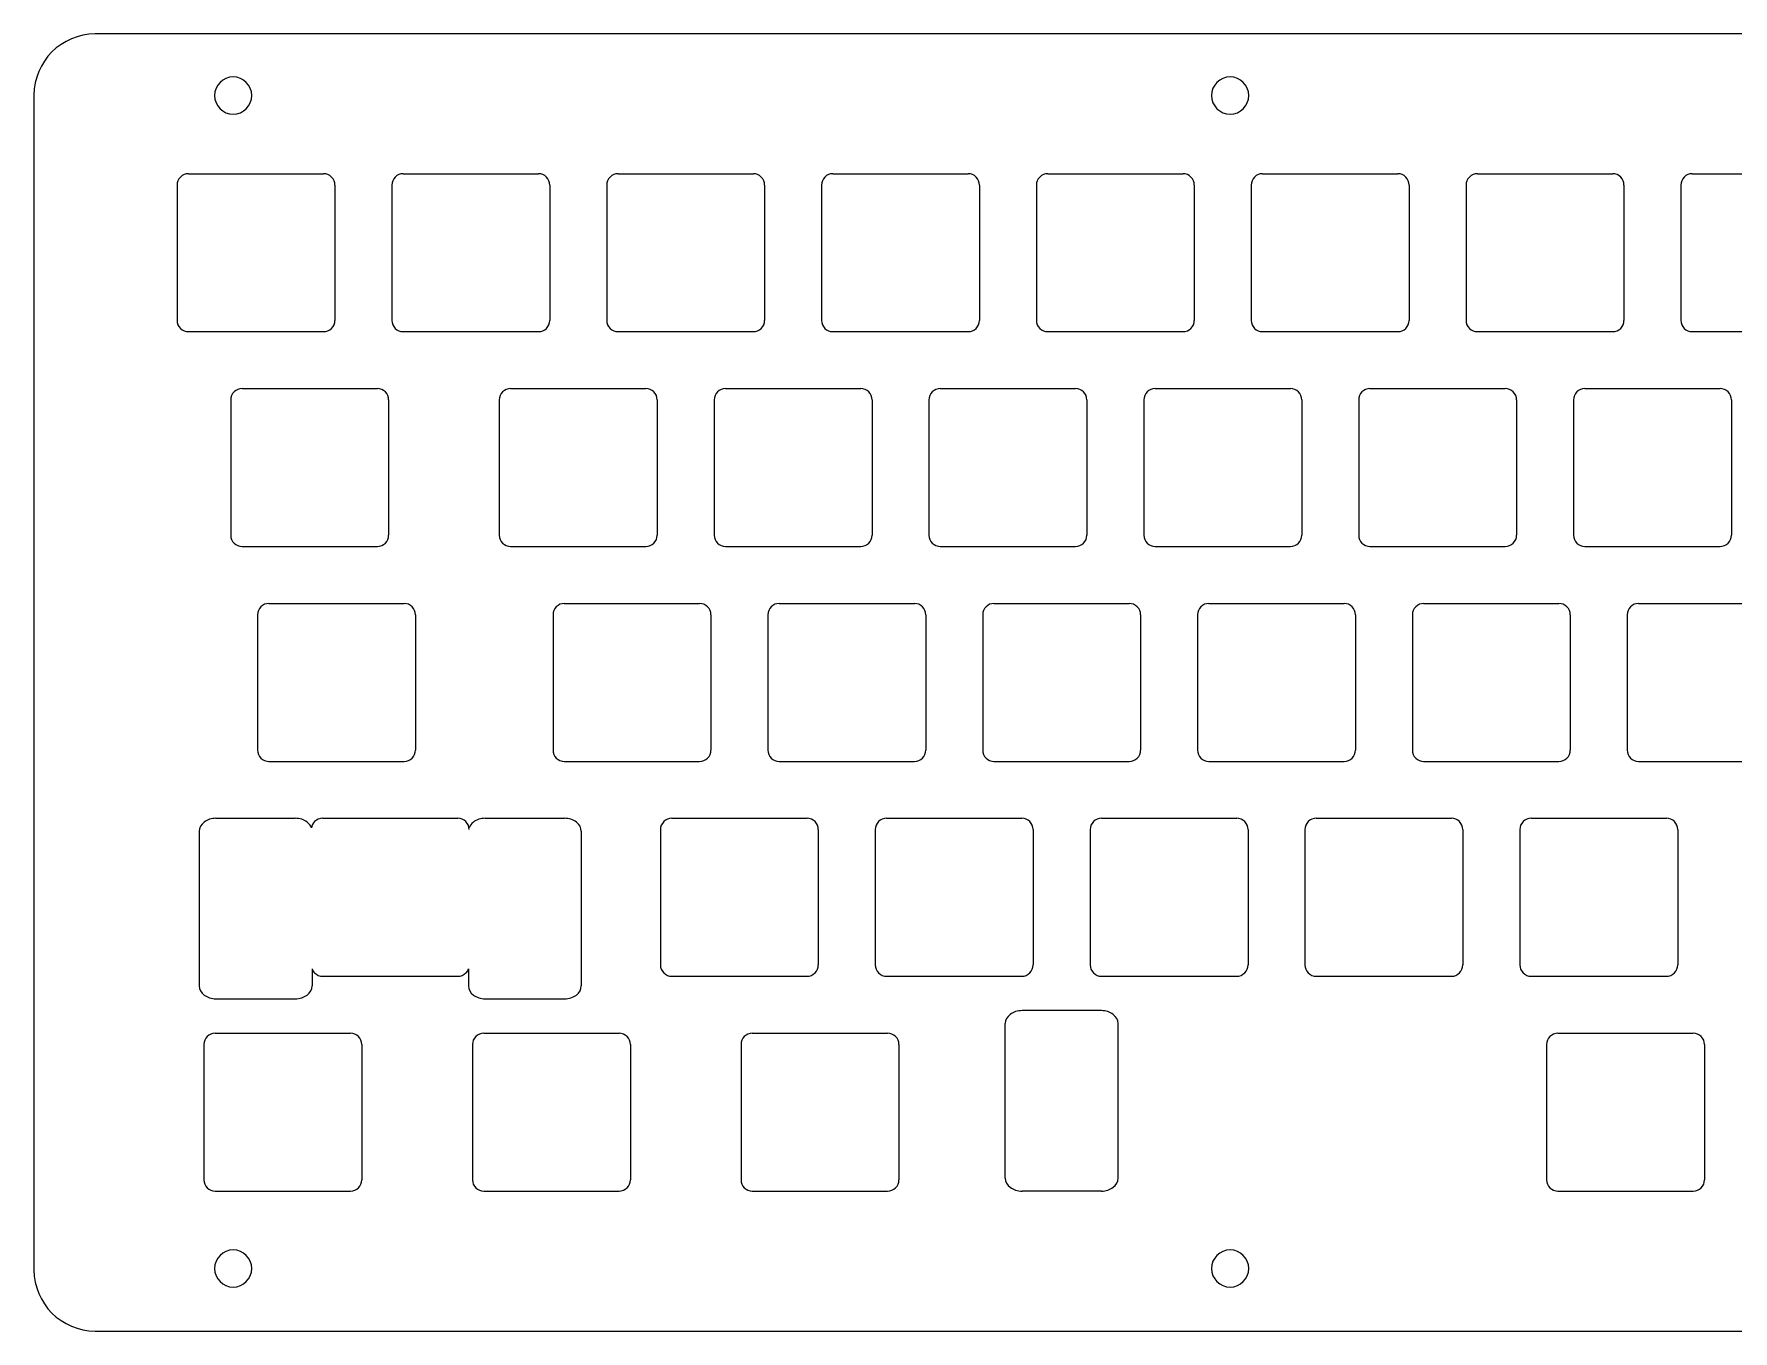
# Model space of a CAD drawing. Header units: millimetres. Extents: x -153 to 153, y -58 to 58.
# Drawn here: x -153 to -2.3, y -57.5 to 57.5 of the extents above; entities that cross this region are included whole.
import ezdxf

# ---------------------------------------------------------------- set-up
doc = ezdxf.new("R2010")
doc.units = ezdxf.units.MM
doc.header["$MEASUREMENT"] = 0
doc.layers.add('Layer 6 - 1.5mm', color=7, linetype='Continuous')

msp = doc.modelspace()

# ---------------------------------------------------------------- linework, layer by layer
at = {"layer": 'Layer 6 - 1.5mm', "color": 250, "lineweight": 9}
for points, knots in [([(-147.5756, 57.5), (-147.5756, 57.5), (147.5756, 57.5), (147.5756, 57.5), (147.5756, 57.5), (150.5591, 57.5), (153.0001, 55.059), (153.0001, 52.0755), (153.0001, 52.0755), (153.0001, 52.0755), (153.0001, -52.0755), (153.0001, -52.0755), (153.0001, -52.0755), (153.0001, -55.0591), (150.5591, -57.5), (147.5756, -57.5), (147.5756, -57.5), (147.5756, -57.5), (-147.5756, -57.5), (-147.5756, -57.5), (-147.5756, -57.5), (-150.559, -57.5), (-153.0001, -55.0591), (-153.0001, -52.0755), (-153.0001, -52.0755), (-153.0001, -52.0755), (-153.0001, 52.0755), (-153.0001, 52.0755), (-153.0001, 52.0755), (-153.0001, 55.059), (-150.559, 57.5), (-147.5756, 57.5)], [0, 0, 0, 0, 0.11111111, 0.11111111, 0.11111111, 0.11111111, 0.22222222, 0.22222222, 0.22222222, 0.22222222, 0.33333333, 0.33333333, 0.33333333, 0.33333333, 0.44444444, 0.44444444, 0.44444444, 0.44444444, 0.55555556, 0.55555556, 0.55555556, 0.55555556, 0.66666667, 0.66666667, 0.66666667, 0.66666667, 0.77777778, 0.77777778, 0.77777778, 0.77777778, 1, 1, 1, 1]), ([(-135.3386, 53.6925), (-134.4273, 53.6925), (-133.6886, 52.9538), (-133.6886, 52.0425), (-133.6886, 52.0425), (-133.6886, 51.1312), (-134.4273, 50.3925), (-135.3386, 50.3925), (-135.3386, 50.3925), (-136.2499, 50.3925), (-136.9886, 51.1312), (-136.9886, 52.0425), (-136.9886, 52.0425), (-136.9886, 52.9538), (-136.2499, 53.6925), (-135.3386, 53.6925)], [0, 0, 0, 0, 0.2, 0.2, 0.2, 0.2, 0.4, 0.4, 0.4, 0.4, 0.6, 0.6, 0.6, 0.6, 1, 1, 1, 1]), ([(-46.9386, 53.6925), (-46.0273, 53.6925), (-45.2886, 52.9538), (-45.2886, 52.0425), (-45.2886, 52.0425), (-45.2886, 51.1312), (-46.0273, 50.3925), (-46.9386, 50.3925), (-46.9386, 50.3925), (-47.8499, 50.3925), (-48.5886, 51.1312), (-48.5886, 52.0425), (-48.5886, 52.0425), (-48.5886, 52.9538), (-47.8499, 53.6925), (-46.9386, 53.6925)], [0, 0, 0, 0, 0.2, 0.2, 0.2, 0.2, 0.4, 0.4, 0.4, 0.4, 0.6, 0.6, 0.6, 0.6, 1, 1, 1, 1]), ([(-135.3383, -50.3077), (-134.427, -50.3077), (-133.6883, -51.0464), (-133.6883, -51.9577), (-133.6883, -51.9577), (-133.6883, -52.869), (-134.427, -53.6077), (-135.3383, -53.6077), (-135.3383, -53.6077), (-136.2496, -53.6077), (-136.9883, -52.869), (-136.9883, -51.9577), (-136.9883, -51.9577), (-136.9883, -51.0464), (-136.2496, -50.3077), (-135.3383, -50.3077)], [0, 0, 0, 0, 0.2, 0.2, 0.2, 0.2, 0.4, 0.4, 0.4, 0.4, 0.6, 0.6, 0.6, 0.6, 1, 1, 1, 1]), ([(-46.9383, -50.3074), (-46.027, -50.3074), (-45.2883, -51.0461), (-45.2883, -51.9574), (-45.2883, -51.9574), (-45.2883, -52.8687), (-46.027, -53.6074), (-46.9383, -53.6074), (-46.9383, -53.6074), (-47.8496, -53.6074), (-48.5883, -52.8687), (-48.5883, -51.9574), (-48.5883, -51.9574), (-48.5883, -51.0461), (-47.8496, -50.3074), (-46.9383, -50.3074)], [0, 0, 0, 0, 0.2, 0.2, 0.2, 0.2, 0.4, 0.4, 0.4, 0.4, 0.6, 0.6, 0.6, 0.6, 1, 1, 1, 1])]:
    msp.add_open_spline(points, degree=3, knots=knots, dxfattribs=at)
at = {"layer": 'Layer 6 - 1.5mm', "lineweight": 9}
for points in [[(-139.3134, 45.107), (-139.5785, 45.107), (-139.833, 45.0016), (-140.0205, 44.8141), (-140.0205, 44.8141), (-140.208, 44.6266), (-140.3134, 44.3722), (-140.3134, 44.107)], [(-126.3134, 44.107), (-126.3134, 44.3722), (-126.4188, 44.6266), (-126.6063, 44.8141), (-126.6063, 44.8141), (-126.7938, 45.0016), (-127.0482, 45.107), (-127.3134, 45.107)], [(-120.2634, 45.107), (-120.5286, 45.107), (-120.783, 45.0016), (-120.9705, 44.8141), (-120.9705, 44.8141), (-121.158, 44.6266), (-121.2634, 44.3722), (-121.2634, 44.107)], [(-107.2634, 44.107), (-107.2634, 44.3722), (-107.3688, 44.6266), (-107.5563, 44.8141), (-107.5563, 44.8141), (-107.7438, 45.0016), (-107.9982, 45.107), (-108.2634, 45.107)], [(-101.2134, 45.107), (-101.4785, 45.107), (-101.733, 45.0016), (-101.9205, 44.8141), (-101.9205, 44.8141), (-102.108, 44.6266), (-102.2134, 44.3722), (-102.2134, 44.107)], [(-88.2134, 44.107), (-88.2134, 44.3722), (-88.3188, 44.6266), (-88.5063, 44.8141), (-88.5063, 44.8141), (-88.6938, 45.0016), (-88.9482, 45.107), (-89.2134, 45.107)], [(-82.1634, 45.107), (-82.4286, 45.107), (-82.683, 45.0016), (-82.8705, 44.8141), (-82.8705, 44.8141), (-83.058, 44.6266), (-83.1634, 44.3722), (-83.1634, 44.107)], [(-69.1634, 44.107), (-69.1634, 44.3722), (-69.2688, 44.6266), (-69.4563, 44.8141), (-69.4563, 44.8141), (-69.6438, 45.0016), (-69.8982, 45.107), (-70.1634, 45.107)], [(-63.1134, 45.107), (-63.3786, 45.107), (-63.633, 45.0016), (-63.8205, 44.8141), (-63.8205, 44.8141), (-64.008, 44.6266), (-64.1134, 44.3722), (-64.1134, 44.107)], [(-50.1134, 44.107), (-50.1134, 44.3722), (-50.2188, 44.6266), (-50.4063, 44.8141), (-50.4063, 44.8141), (-50.5938, 45.0016), (-50.8482, 45.107), (-51.1134, 45.107)], [(-44.0634, 45.107), (-44.3286, 45.107), (-44.583, 45.0016), (-44.7705, 44.8141), (-44.7705, 44.8141), (-44.958, 44.6266), (-45.0634, 44.3722), (-45.0634, 44.107)], [(-31.0634, 44.107), (-31.0634, 44.3722), (-31.1688, 44.6266), (-31.3563, 44.8141), (-31.3563, 44.8141), (-31.5438, 45.0016), (-31.7982, 45.107), (-32.0634, 45.107)], [(-25.0134, 45.107), (-25.2786, 45.107), (-25.533, 45.0016), (-25.7205, 44.8141), (-25.7205, 44.8141), (-25.908, 44.6266), (-26.0134, 44.3722), (-26.0134, 44.107)], [(-12.0134, 44.107), (-12.0134, 44.3722), (-12.1188, 44.6266), (-12.3063, 44.8141), (-12.3063, 44.8141), (-12.4938, 45.0016), (-12.7482, 45.107), (-13.0134, 45.107)], [(-5.9634, 45.107), (-6.2286, 45.107), (-6.483, 45.0016), (-6.6705, 44.8141), (-6.6705, 44.8141), (-6.858, 44.6266), (-6.9634, 44.3722), (-6.9634, 44.107)], [(-140.3134, 32.107), (-140.3134, 31.8418), (-140.208, 31.5874), (-140.0205, 31.3999), (-140.0205, 31.3999), (-139.833, 31.2124), (-139.5785, 31.107), (-139.3134, 31.107)], [(-127.3134, 31.107), (-127.0482, 31.107), (-126.7938, 31.2124), (-126.6063, 31.3999), (-126.6063, 31.3999), (-126.4188, 31.5874), (-126.3134, 31.8418), (-126.3134, 32.107)], [(-121.2634, 32.107), (-121.2634, 31.8418), (-121.158, 31.5874), (-120.9705, 31.3999), (-120.9705, 31.3999), (-120.783, 31.2124), (-120.5286, 31.107), (-120.2634, 31.107)], [(-108.2634, 31.107), (-107.9982, 31.107), (-107.7438, 31.2124), (-107.5563, 31.3999), (-107.5563, 31.3999), (-107.3688, 31.5874), (-107.2634, 31.8418), (-107.2634, 32.107)], [(-102.2134, 32.107), (-102.2134, 31.8418), (-102.108, 31.5874), (-101.9205, 31.3999), (-101.9205, 31.3999), (-101.733, 31.2124), (-101.4785, 31.107), (-101.2134, 31.107)], [(-89.2134, 31.107), (-88.9482, 31.107), (-88.6938, 31.2124), (-88.5063, 31.3999), (-88.5063, 31.3999), (-88.3188, 31.5874), (-88.2134, 31.8418), (-88.2134, 32.107)], [(-83.1634, 32.107), (-83.1634, 31.8418), (-83.058, 31.5874), (-82.8705, 31.3999), (-82.8705, 31.3999), (-82.683, 31.2124), (-82.4286, 31.107), (-82.1634, 31.107)], [(-70.1634, 31.107), (-69.8982, 31.107), (-69.6438, 31.2124), (-69.4563, 31.3999), (-69.4563, 31.3999), (-69.2688, 31.5874), (-69.1634, 31.8418), (-69.1634, 32.107)], [(-64.1134, 32.107), (-64.1134, 31.8418), (-64.008, 31.5874), (-63.8205, 31.3999), (-63.8205, 31.3999), (-63.633, 31.2124), (-63.3786, 31.107), (-63.1134, 31.107)], [(-51.1134, 31.107), (-50.8482, 31.107), (-50.5938, 31.2124), (-50.4063, 31.3999), (-50.4063, 31.3999), (-50.2188, 31.5874), (-50.1134, 31.8418), (-50.1134, 32.107)], [(-45.0634, 32.107), (-45.0634, 31.8418), (-44.958, 31.5874), (-44.7705, 31.3999), (-44.7705, 31.3999), (-44.583, 31.2124), (-44.3286, 31.107), (-44.0634, 31.107)], [(-32.0634, 31.107), (-31.7982, 31.107), (-31.5438, 31.2124), (-31.3563, 31.3999), (-31.3563, 31.3999), (-31.1688, 31.5874), (-31.0634, 31.8418), (-31.0634, 32.107)], [(-26.0134, 32.107), (-26.0134, 31.8418), (-25.908, 31.5874), (-25.7205, 31.3999), (-25.7205, 31.3999), (-25.533, 31.2124), (-25.2786, 31.107), (-25.0134, 31.107)], [(-13.0134, 31.107), (-12.7482, 31.107), (-12.4938, 31.2124), (-12.3063, 31.3999), (-12.3063, 31.3999), (-12.1188, 31.5874), (-12.0134, 31.8418), (-12.0134, 32.107)], [(-6.9634, 32.107), (-6.9634, 31.8418), (-6.858, 31.5874), (-6.6705, 31.3999), (-6.6705, 31.3999), (-6.483, 31.2124), (-6.2286, 31.107), (-5.9634, 31.107)], [(-134.5509, 26.057), (-134.8161, 26.057), (-135.0705, 25.9516), (-135.258, 25.7641), (-135.258, 25.7641), (-135.4455, 25.5766), (-135.5509, 25.3222), (-135.5509, 25.057)], [(-121.5509, 25.057), (-121.5509, 25.3222), (-121.6563, 25.5766), (-121.8438, 25.7641), (-121.8438, 25.7641), (-122.0313, 25.9516), (-122.2857, 26.057), (-122.5509, 26.057)], [(-110.7384, 26.057), (-111.0036, 26.057), (-111.258, 25.9516), (-111.4455, 25.7641), (-111.4455, 25.7641), (-111.633, 25.5766), (-111.7384, 25.3222), (-111.7384, 25.057)], [(-97.7384, 25.057), (-97.7384, 25.3222), (-97.8438, 25.5766), (-98.0313, 25.7641), (-98.0313, 25.7641), (-98.2188, 25.9516), (-98.4732, 26.057), (-98.7384, 26.057)], [(-91.6884, 26.057), (-91.9536, 26.057), (-92.208, 25.9516), (-92.3955, 25.7641), (-92.3955, 25.7641), (-92.583, 25.5766), (-92.6884, 25.3222), (-92.6884, 25.057)], [(-78.6884, 25.057), (-78.6884, 25.3222), (-78.7938, 25.5766), (-78.9813, 25.7641), (-78.9813, 25.7641), (-79.1688, 25.9516), (-79.4232, 26.057), (-79.6884, 26.057)], [(-72.6384, 26.057), (-72.9036, 26.057), (-73.1579, 25.9516), (-73.3454, 25.7641), (-73.3454, 25.7641), (-73.5329, 25.5766), (-73.6384, 25.3222), (-73.6384, 25.057)], [(-59.6384, 25.057), (-59.6384, 25.3222), (-59.7438, 25.5766), (-59.9313, 25.7641), (-59.9313, 25.7641), (-60.1188, 25.9516), (-60.3732, 26.057), (-60.6384, 26.057)], [(-53.5884, 26.057), (-53.8536, 26.057), (-54.108, 25.9516), (-54.2955, 25.7641), (-54.2955, 25.7641), (-54.483, 25.5766), (-54.5884, 25.3222), (-54.5884, 25.057)], [(-40.5884, 25.057), (-40.5884, 25.3222), (-40.6938, 25.5766), (-40.8813, 25.7641), (-40.8813, 25.7641), (-41.0688, 25.9516), (-41.3232, 26.057), (-41.5884, 26.057)], [(-34.5384, 26.057), (-34.8036, 26.057), (-35.058, 25.9516), (-35.2455, 25.7641), (-35.2455, 25.7641), (-35.433, 25.5766), (-35.5384, 25.3222), (-35.5384, 25.057)], [(-21.5384, 25.057), (-21.5384, 25.3222), (-21.6438, 25.5766), (-21.8313, 25.7641), (-21.8313, 25.7641), (-22.0188, 25.9516), (-22.2732, 26.057), (-22.5384, 26.057)], [(-15.4884, 26.057), (-15.7536, 26.057), (-16.008, 25.9516), (-16.1955, 25.7641), (-16.1955, 25.7641), (-16.383, 25.5766), (-16.4884, 25.3222), (-16.4884, 25.057)], [(-2.4884, 25.057), (-2.4884, 25.3222), (-2.5938, 25.5766), (-2.7813, 25.7641), (-2.7813, 25.7641), (-2.9688, 25.9516), (-3.2232, 26.057), (-3.4884, 26.057)], [(-135.5509, 13.057), (-135.5509, 12.7918), (-135.4455, 12.5374), (-135.258, 12.3499), (-135.258, 12.3499), (-135.0705, 12.1624), (-134.8161, 12.057), (-134.5509, 12.057)], [(-122.5509, 12.057), (-122.2857, 12.057), (-122.0313, 12.1624), (-121.8438, 12.3499), (-121.8438, 12.3499), (-121.6563, 12.5374), (-121.5509, 12.7918), (-121.5509, 13.057)], [(-111.7384, 13.057), (-111.7384, 12.7918), (-111.633, 12.5374), (-111.4455, 12.3499), (-111.4455, 12.3499), (-111.258, 12.1624), (-111.0036, 12.057), (-110.7384, 12.057)], [(-98.7384, 12.057), (-98.4732, 12.057), (-98.2188, 12.1624), (-98.0313, 12.3499), (-98.0313, 12.3499), (-97.8438, 12.5374), (-97.7384, 12.7918), (-97.7384, 13.057)], [(-92.6884, 13.057), (-92.6884, 12.7918), (-92.583, 12.5374), (-92.3955, 12.3499), (-92.3955, 12.3499), (-92.208, 12.1624), (-91.9536, 12.057), (-91.6884, 12.057)], [(-79.6884, 12.057), (-79.4232, 12.057), (-79.1688, 12.1624), (-78.9813, 12.3499), (-78.9813, 12.3499), (-78.7938, 12.5374), (-78.6884, 12.7918), (-78.6884, 13.057)], [(-73.6384, 13.057), (-73.6384, 12.7918), (-73.5329, 12.5374), (-73.3454, 12.3499), (-73.3454, 12.3499), (-73.1579, 12.1624), (-72.9036, 12.057), (-72.6384, 12.057)], [(-60.6384, 12.057), (-60.3732, 12.057), (-60.1188, 12.1624), (-59.9313, 12.3499), (-59.9313, 12.3499), (-59.7438, 12.5374), (-59.6384, 12.7918), (-59.6384, 13.057)], [(-54.5884, 13.057), (-54.5884, 12.7918), (-54.483, 12.5374), (-54.2955, 12.3499), (-54.2955, 12.3499), (-54.108, 12.1624), (-53.8536, 12.057), (-53.5884, 12.057)], [(-41.5884, 12.057), (-41.3232, 12.057), (-41.0688, 12.1624), (-40.8813, 12.3499), (-40.8813, 12.3499), (-40.6938, 12.5374), (-40.5884, 12.7918), (-40.5884, 13.057)], [(-35.5384, 13.057), (-35.5384, 12.7918), (-35.433, 12.5374), (-35.2455, 12.3499), (-35.2455, 12.3499), (-35.058, 12.1624), (-34.8036, 12.057), (-34.5384, 12.057)], [(-22.5384, 12.057), (-22.2732, 12.057), (-22.0188, 12.1624), (-21.8313, 12.3499), (-21.8313, 12.3499), (-21.6438, 12.5374), (-21.5384, 12.7918), (-21.5384, 13.057)], [(-16.4884, 13.057), (-16.4884, 12.7918), (-16.383, 12.5374), (-16.1955, 12.3499), (-16.1955, 12.3499), (-16.008, 12.1624), (-15.7536, 12.057), (-15.4884, 12.057)], [(-3.4884, 12.057), (-3.2232, 12.057), (-2.9688, 12.1624), (-2.7813, 12.3499), (-2.7813, 12.3499), (-2.5938, 12.5374), (-2.4884, 12.7918), (-2.4884, 13.057)], [(-132.1697, 7.007), (-132.4349, 7.007), (-132.6892, 6.9016), (-132.8768, 6.7141), (-132.8768, 6.7141), (-133.0643, 6.5266), (-133.1697, 6.2722), (-133.1697, 6.007)], [(-119.1697, 6.007), (-119.1697, 6.2722), (-119.275, 6.5266), (-119.4625, 6.7141), (-119.4625, 6.7141), (-119.6501, 6.9016), (-119.9044, 7.007), (-120.1697, 7.007)], [(-105.9759, 7.007), (-106.2411, 7.007), (-106.4955, 6.9016), (-106.683, 6.7141), (-106.683, 6.7141), (-106.8705, 6.5266), (-106.9759, 6.2722), (-106.9759, 6.007)], [(-92.9759, 6.007), (-92.9759, 6.2722), (-93.0813, 6.5266), (-93.2688, 6.7141), (-93.2688, 6.7141), (-93.4563, 6.9016), (-93.7107, 7.007), (-93.9759, 7.007)], [(-86.9259, 7.007), (-87.1911, 7.007), (-87.4455, 6.9016), (-87.633, 6.7141), (-87.633, 6.7141), (-87.8205, 6.5266), (-87.9259, 6.2722), (-87.9259, 6.007)], [(-73.9259, 6.007), (-73.9259, 6.2722), (-74.0313, 6.5266), (-74.2188, 6.7141), (-74.2188, 6.7141), (-74.4063, 6.9016), (-74.6607, 7.007), (-74.9259, 7.007)], [(-67.8759, 7.007), (-68.1411, 7.007), (-68.3955, 6.9016), (-68.583, 6.7141), (-68.583, 6.7141), (-68.7705, 6.5266), (-68.8759, 6.2722), (-68.8759, 6.007)], [(-54.8759, 6.007), (-54.8759, 6.2722), (-54.9813, 6.5266), (-55.1688, 6.7141), (-55.1688, 6.7141), (-55.3563, 6.9016), (-55.6107, 7.007), (-55.8759, 7.007)], [(-48.8259, 7.007), (-49.0911, 7.007), (-49.3455, 6.9016), (-49.533, 6.7141), (-49.533, 6.7141), (-49.7205, 6.5266), (-49.8259, 6.2722), (-49.8259, 6.007)], [(-35.8259, 6.007), (-35.8259, 6.2722), (-35.9313, 6.5266), (-36.1188, 6.7141), (-36.1188, 6.7141), (-36.3063, 6.9016), (-36.5607, 7.007), (-36.8259, 7.007)], [(-29.7759, 7.007), (-30.0411, 7.007), (-30.2955, 6.9016), (-30.483, 6.7141), (-30.483, 6.7141), (-30.6705, 6.5266), (-30.7759, 6.2722), (-30.7759, 6.007)], [(-16.7759, 6.007), (-16.7759, 6.2722), (-16.8813, 6.5266), (-17.0688, 6.7141), (-17.0688, 6.7141), (-17.2563, 6.9016), (-17.5107, 7.007), (-17.7759, 7.007)], [(-10.7259, 7.007), (-10.9911, 7.007), (-11.2455, 6.9016), (-11.433, 6.7141), (-11.433, 6.7141), (-11.6205, 6.5266), (-11.7259, 6.2722), (-11.7259, 6.007)], [(-133.1697, -5.993), (-133.1697, -6.2582), (-133.0643, -6.5126), (-132.8768, -6.7001), (-132.8768, -6.7001), (-132.6892, -6.8876), (-132.4349, -6.993), (-132.1697, -6.993)], [(-120.1697, -6.993), (-119.9044, -6.993), (-119.6501, -6.8876), (-119.4625, -6.7001), (-119.4625, -6.7001), (-119.275, -6.5126), (-119.1697, -6.2582), (-119.1697, -5.993)], [(-106.9759, -5.993), (-106.9759, -6.2582), (-106.8705, -6.5126), (-106.683, -6.7001), (-106.683, -6.7001), (-106.4955, -6.8876), (-106.2411, -6.993), (-105.9759, -6.993)], [(-93.9759, -6.993), (-93.7107, -6.993), (-93.4563, -6.8876), (-93.2688, -6.7001), (-93.2688, -6.7001), (-93.0813, -6.5126), (-92.9759, -6.2582), (-92.9759, -5.993)], [(-87.9259, -5.993), (-87.9259, -6.2582), (-87.8205, -6.5126), (-87.633, -6.7001), (-87.633, -6.7001), (-87.4455, -6.8876), (-87.1911, -6.993), (-86.9259, -6.993)], [(-74.9259, -6.993), (-74.6607, -6.993), (-74.4063, -6.8876), (-74.2188, -6.7001), (-74.2188, -6.7001), (-74.0313, -6.5126), (-73.9259, -6.2582), (-73.9259, -5.993)], [(-68.8759, -5.993), (-68.8759, -6.2582), (-68.7705, -6.5126), (-68.583, -6.7001), (-68.583, -6.7001), (-68.3955, -6.8876), (-68.1411, -6.993), (-67.8759, -6.993)], [(-55.8759, -6.993), (-55.6107, -6.993), (-55.3563, -6.8876), (-55.1688, -6.7001), (-55.1688, -6.7001), (-54.9813, -6.5126), (-54.8759, -6.2582), (-54.8759, -5.993)], [(-49.8259, -5.993), (-49.8259, -6.2582), (-49.7205, -6.5126), (-49.533, -6.7001), (-49.533, -6.7001), (-49.3455, -6.8876), (-49.0911, -6.993), (-48.8259, -6.993)], [(-36.8259, -6.993), (-36.5607, -6.993), (-36.3063, -6.8876), (-36.1188, -6.7001), (-36.1188, -6.7001), (-35.9313, -6.5126), (-35.8259, -6.2582), (-35.8259, -5.993)], [(-30.7759, -5.993), (-30.7759, -6.2582), (-30.6705, -6.5126), (-30.483, -6.7001), (-30.483, -6.7001), (-30.2955, -6.8876), (-30.0411, -6.993), (-29.7759, -6.993)], [(-17.7759, -6.993), (-17.5107, -6.993), (-17.2563, -6.8876), (-17.0688, -6.7001), (-17.0688, -6.7001), (-16.8813, -6.5126), (-16.7759, -6.2582), (-16.7759, -5.993)], [(-11.7259, -5.993), (-11.7259, -6.2582), (-11.6205, -6.5126), (-11.433, -6.7001), (-11.433, -6.7001), (-11.2455, -6.8876), (-10.9911, -6.993), (-10.7259, -6.993)], [(-136.8635, -12.0432), (-137.2564, -12.0432), (-137.6331, -12.1637), (-137.911, -12.378), (-137.911, -12.378), (-138.1888, -12.5922), (-138.3449, -12.883), (-138.3449, -13.1861)], [(-128.3956, -12.8912), (-128.4621, -12.6987), (-128.5935, -12.5211), (-128.7792, -12.378), (-128.7792, -12.378), (-129.0571, -12.1637), (-129.4338, -12.0432), (-129.8268, -12.0432)], [(-127.4072, -12.043), (-127.6724, -12.043), (-127.9267, -12.1484), (-128.1143, -12.3359), (-128.1143, -12.3359), (-128.2656, -12.4872), (-128.3635, -12.6823), (-128.3956, -12.8912)], [(-114.4072, -13.043), (-114.4072, -12.7778), (-114.5125, -12.5234), (-114.7, -12.3359), (-114.7, -12.3359), (-114.8876, -12.1484), (-115.1419, -12.043), (-115.4072, -12.043)], [(-112.9877, -12.043), (-113.3806, -12.043), (-113.7573, -12.1635), (-114.0353, -12.3777), (-114.0353, -12.3777), (-114.2209, -12.5209), (-114.3523, -12.6982), (-114.4189, -12.8905)], [(-104.4691, -13.1859), (-104.4691, -12.8828), (-104.6252, -12.592), (-104.903, -12.3777), (-104.903, -12.3777), (-105.1809, -12.1635), (-105.5576, -12.043), (-105.9507, -12.043)], [(-96.4509, -12.043), (-96.7161, -12.043), (-96.9704, -12.1484), (-97.1579, -12.3359), (-97.1579, -12.3359), (-97.3454, -12.5234), (-97.4509, -12.7778), (-97.4509, -13.043)], [(-83.4509, -13.043), (-83.4509, -12.7778), (-83.5563, -12.5234), (-83.7438, -12.3359), (-83.7438, -12.3359), (-83.9313, -12.1484), (-84.1857, -12.043), (-84.4509, -12.043)], [(-77.4009, -12.043), (-77.666, -12.043), (-77.9205, -12.1484), (-78.108, -12.3359), (-78.108, -12.3359), (-78.2955, -12.5234), (-78.4009, -12.7778), (-78.4009, -13.043)], [(-64.4009, -13.043), (-64.4009, -12.7778), (-64.5063, -12.5234), (-64.6938, -12.3359), (-64.6938, -12.3359), (-64.8813, -12.1484), (-65.1357, -12.043), (-65.4009, -12.043)], [(-58.3509, -12.043), (-58.6161, -12.043), (-58.8705, -12.1484), (-59.058, -12.3359), (-59.058, -12.3359), (-59.2455, -12.5234), (-59.3509, -12.7778), (-59.3509, -13.043)], [(-45.3509, -13.043), (-45.3509, -12.7778), (-45.4563, -12.5234), (-45.6438, -12.3359), (-45.6438, -12.3359), (-45.8313, -12.1484), (-46.0857, -12.043), (-46.3509, -12.043)], [(-39.3009, -12.043), (-39.5661, -12.043), (-39.8205, -12.1484), (-40.008, -12.3359), (-40.008, -12.3359), (-40.1955, -12.5234), (-40.3009, -12.7778), (-40.3009, -13.043)], [(-26.3009, -13.043), (-26.3009, -12.7778), (-26.4063, -12.5234), (-26.5938, -12.3359), (-26.5938, -12.3359), (-26.7813, -12.1484), (-27.0357, -12.043), (-27.3009, -12.043)], [(-20.2509, -12.043), (-20.5161, -12.043), (-20.7705, -12.1484), (-20.958, -12.3359), (-20.958, -12.3359), (-21.1455, -12.5234), (-21.2509, -12.7778), (-21.2509, -13.043)], [(-7.2509, -13.043), (-7.2509, -12.7778), (-7.3563, -12.5234), (-7.5438, -12.3359), (-7.5438, -12.3359), (-7.7313, -12.1484), (-7.9857, -12.043), (-8.2509, -12.043)], [(-128.3455, -25.3888), (-128.296, -25.5233), (-128.2176, -25.6469), (-128.1143, -25.7501), (-128.1143, -25.7501), (-127.9268, -25.9376), (-127.6724, -26.043), (-127.4072, -26.043)], [(-115.4072, -26.043), (-115.1419, -26.043), (-114.8876, -25.9376), (-114.7, -25.7501), (-114.7, -25.7501), (-114.597, -25.6471), (-114.5187, -25.5238), (-114.4692, -25.3897)], [(-97.4509, -25.043), (-97.4509, -25.3082), (-97.3454, -25.5626), (-97.1579, -25.7501), (-97.1579, -25.7501), (-96.9704, -25.9376), (-96.7161, -26.043), (-96.4509, -26.043)], [(-84.4509, -26.043), (-84.1857, -26.043), (-83.9313, -25.9376), (-83.7438, -25.7501), (-83.7438, -25.7501), (-83.5563, -25.5626), (-83.4509, -25.3082), (-83.4509, -25.043)], [(-78.4009, -25.043), (-78.4009, -25.3082), (-78.2955, -25.5626), (-78.108, -25.7501), (-78.108, -25.7501), (-77.9205, -25.9376), (-77.666, -26.043), (-77.4009, -26.043)], [(-65.4009, -26.043), (-65.1357, -26.043), (-64.8813, -25.9376), (-64.6938, -25.7501), (-64.6938, -25.7501), (-64.5063, -25.5626), (-64.4009, -25.3082), (-64.4009, -25.043)], [(-59.3509, -25.043), (-59.3509, -25.3082), (-59.2455, -25.5626), (-59.058, -25.7501), (-59.058, -25.7501), (-58.8705, -25.9376), (-58.6161, -26.043), (-58.3509, -26.043)], [(-46.3509, -26.043), (-46.0857, -26.043), (-45.8313, -25.9376), (-45.6438, -25.7501), (-45.6438, -25.7501), (-45.4563, -25.5626), (-45.3509, -25.3082), (-45.3509, -25.043)], [(-40.3009, -25.043), (-40.3009, -25.3082), (-40.1955, -25.5626), (-40.008, -25.7501), (-40.008, -25.7501), (-39.8205, -25.9376), (-39.5661, -26.043), (-39.3009, -26.043)], [(-27.3009, -26.043), (-27.0357, -26.043), (-26.7813, -25.9376), (-26.5938, -25.7501), (-26.5938, -25.7501), (-26.4063, -25.5626), (-26.3009, -25.3082), (-26.3009, -25.043)], [(-21.2509, -25.043), (-21.2509, -25.3082), (-21.1455, -25.5626), (-20.958, -25.7501), (-20.958, -25.7501), (-20.7705, -25.9376), (-20.5161, -26.043), (-20.2509, -26.043)], [(-8.2509, -26.043), (-7.9857, -26.043), (-7.7313, -25.9376), (-7.5438, -25.7501), (-7.5438, -25.7501), (-7.3563, -25.5626), (-7.2509, -25.3082), (-7.2509, -25.043)], [(-138.3449, -26.8999), (-138.3449, -27.203), (-138.1888, -27.4938), (-137.911, -27.708), (-137.911, -27.708), (-137.6331, -27.9223), (-137.2564, -28.0428), (-136.8635, -28.0428)], [(-129.8268, -28.0428), (-129.4338, -28.0428), (-129.0571, -27.9223), (-128.7792, -27.708), (-128.7792, -27.708), (-128.5014, -27.4938), (-128.3455, -27.203), (-128.3455, -26.8999)], [(-114.4692, -26.9001), (-114.4692, -27.2032), (-114.3131, -27.494), (-114.0353, -27.7083), (-114.0353, -27.7083), (-113.7573, -27.9225), (-113.3806, -28.043), (-112.9877, -28.043)], [(-105.9507, -28.043), (-105.5576, -28.043), (-105.1809, -27.9225), (-104.903, -27.7083), (-104.903, -27.7083), (-104.6252, -27.494), (-104.4691, -27.2032), (-104.4691, -26.9001)], [(-65.388, -29.0932), (-65.7809, -29.0932), (-66.1576, -29.2137), (-66.4355, -29.428), (-66.4355, -29.428), (-66.7133, -29.6422), (-66.8694, -29.933), (-66.8694, -30.2361)], [(-56.87, -30.2361), (-56.87, -29.933), (-57.026, -29.6422), (-57.3037, -29.428), (-57.3037, -29.428), (-57.5817, -29.2137), (-57.9584, -29.0932), (-58.3514, -29.0932)], [(-136.9321, -31.093), (-137.1974, -31.093), (-137.4517, -31.1984), (-137.6393, -31.3859), (-137.6393, -31.3859), (-137.8268, -31.5734), (-137.9321, -31.8278), (-137.9321, -32.093)], [(-123.9322, -32.093), (-123.9322, -31.8278), (-124.0375, -31.5734), (-124.225, -31.3859), (-124.225, -31.3859), (-124.4126, -31.1984), (-124.6669, -31.093), (-124.9322, -31.093)], [(-113.1197, -31.093), (-113.3849, -31.093), (-113.6392, -31.1984), (-113.8268, -31.3859), (-113.8268, -31.3859), (-114.0143, -31.5734), (-114.1197, -31.8278), (-114.1197, -32.093)], [(-100.1197, -32.093), (-100.1197, -31.8278), (-100.225, -31.5734), (-100.4125, -31.3859), (-100.4125, -31.3859), (-100.6001, -31.1984), (-100.8544, -31.093), (-101.1197, -31.093)], [(-89.3072, -31.093), (-89.5724, -31.093), (-89.8267, -31.1984), (-90.0143, -31.3859), (-90.0143, -31.3859), (-90.2018, -31.5734), (-90.3072, -31.8278), (-90.3072, -32.093)], [(-76.3072, -32.093), (-76.3072, -31.8278), (-76.4125, -31.5734), (-76.6, -31.3859), (-76.6, -31.3859), (-76.7876, -31.1984), (-77.0419, -31.093), (-77.3072, -31.093)], [(-17.8697, -31.093), (-18.1349, -31.093), (-18.3892, -31.1984), (-18.5768, -31.3859), (-18.5768, -31.3859), (-18.7643, -31.5734), (-18.8697, -31.8278), (-18.8697, -32.093)], [(-4.8697, -32.093), (-4.8697, -31.8278), (-4.975, -31.5734), (-5.1625, -31.3859), (-5.1625, -31.3859), (-5.3501, -31.1984), (-5.6044, -31.093), (-5.8697, -31.093)], [(-137.9321, -44.093), (-137.9321, -44.3582), (-137.8268, -44.6126), (-137.6393, -44.8001), (-137.6393, -44.8001), (-137.4517, -44.9876), (-137.1974, -45.093), (-136.9321, -45.093)], [(-124.9322, -45.093), (-124.6669, -45.093), (-124.4126, -44.9876), (-124.225, -44.8001), (-124.225, -44.8001), (-124.0375, -44.6126), (-123.9322, -44.3582), (-123.9322, -44.093)], [(-114.1197, -44.093), (-114.1197, -44.3582), (-114.0143, -44.6126), (-113.8268, -44.8001), (-113.8268, -44.8001), (-113.6392, -44.9876), (-113.3849, -45.093), (-113.1197, -45.093)], [(-101.1197, -45.093), (-100.8544, -45.093), (-100.6001, -44.9876), (-100.4125, -44.8001), (-100.4125, -44.8001), (-100.225, -44.6126), (-100.1197, -44.3582), (-100.1197, -44.093)], [(-90.3072, -44.093), (-90.3072, -44.3582), (-90.2018, -44.6126), (-90.0143, -44.8001), (-90.0143, -44.8001), (-89.8267, -44.9876), (-89.5724, -45.093), (-89.3072, -45.093)], [(-77.3072, -45.093), (-77.0419, -45.093), (-76.7876, -44.9876), (-76.6, -44.8001), (-76.6, -44.8001), (-76.4125, -44.6126), (-76.3072, -44.3582), (-76.3072, -44.093)], [(-66.8694, -43.9499), (-66.8694, -44.253), (-66.7133, -44.5438), (-66.4355, -44.758), (-66.4355, -44.758), (-66.1576, -44.9723), (-65.7809, -45.0928), (-65.388, -45.0928)], [(-58.3514, -45.0928), (-57.9584, -45.0928), (-57.5817, -44.9723), (-57.3037, -44.758), (-57.3037, -44.758), (-57.026, -44.5438), (-56.87, -44.253), (-56.87, -43.9499)], [(-18.8697, -44.093), (-18.8697, -44.3582), (-18.7643, -44.6126), (-18.5768, -44.8001), (-18.5768, -44.8001), (-18.3892, -44.9876), (-18.1349, -45.093), (-17.8697, -45.093)], [(-5.8697, -45.093), (-5.6044, -45.093), (-5.3501, -44.9876), (-5.1625, -44.8001), (-5.1625, -44.8001), (-4.975, -44.6126), (-4.8697, -44.3582), (-4.8697, -44.093)]]:
    msp.add_open_spline(points, degree=3, knots=[0, 0, 0, 0, 0.33333333, 0.33333333, 0.33333333, 0.33333333, 1, 1, 1, 1], dxfattribs=at)
for points in [[(-140.3134, 44.107), (-140.3134, 44.107), (-140.3134, 32.107), (-140.3134, 32.107)], [(-139.3134, 45.107), (-139.3134, 45.107), (-127.3134, 45.107), (-127.3134, 45.107)], [(-126.3134, 44.107), (-126.3134, 44.107), (-126.3134, 32.107), (-126.3134, 32.107)], [(-121.2634, 44.107), (-121.2634, 44.107), (-121.2634, 32.107), (-121.2634, 32.107)], [(-120.2634, 45.107), (-120.2634, 45.107), (-108.2634, 45.107), (-108.2634, 45.107)], [(-107.2634, 44.107), (-107.2634, 44.107), (-107.2634, 32.107), (-107.2634, 32.107)], [(-102.2134, 44.107), (-102.2134, 44.107), (-102.2134, 32.107), (-102.2134, 32.107)], [(-101.2134, 45.107), (-101.2134, 45.107), (-89.2134, 45.107), (-89.2134, 45.107)], [(-88.2134, 44.107), (-88.2134, 44.107), (-88.2134, 32.107), (-88.2134, 32.107)], [(-83.1634, 44.107), (-83.1634, 44.107), (-83.1634, 32.107), (-83.1634, 32.107)], [(-82.1634, 45.107), (-82.1634, 45.107), (-70.1634, 45.107), (-70.1634, 45.107)], [(-69.1634, 44.107), (-69.1634, 44.107), (-69.1634, 32.107), (-69.1634, 32.107)], [(-64.1134, 44.107), (-64.1134, 44.107), (-64.1134, 32.107), (-64.1134, 32.107)], [(-63.1134, 45.107), (-63.1134, 45.107), (-51.1134, 45.107), (-51.1134, 45.107)], [(-50.1134, 44.107), (-50.1134, 44.107), (-50.1134, 32.107), (-50.1134, 32.107)], [(-45.0634, 44.107), (-45.0634, 44.107), (-45.0634, 32.107), (-45.0634, 32.107)], [(-44.0634, 45.107), (-44.0634, 45.107), (-32.0634, 45.107), (-32.0634, 45.107)], [(-31.0634, 44.107), (-31.0634, 44.107), (-31.0634, 32.107), (-31.0634, 32.107)], [(-26.0134, 44.107), (-26.0134, 44.107), (-26.0134, 32.107), (-26.0134, 32.107)], [(-25.0134, 45.107), (-25.0134, 45.107), (-13.0134, 45.107), (-13.0134, 45.107)], [(-12.0134, 44.107), (-12.0134, 44.107), (-12.0134, 32.107), (-12.0134, 32.107)], [(-6.9634, 44.107), (-6.9634, 44.107), (-6.9634, 32.107), (-6.9634, 32.107)], [(-5.9634, 45.107), (-5.9634, 45.107), (6.0366, 45.107), (6.0366, 45.107)], [(-139.3134, 31.107), (-139.3134, 31.107), (-127.3134, 31.107), (-127.3134, 31.107)], [(-120.2634, 31.107), (-120.2634, 31.107), (-108.2634, 31.107), (-108.2634, 31.107)], [(-101.2134, 31.107), (-101.2134, 31.107), (-89.2134, 31.107), (-89.2134, 31.107)], [(-82.1634, 31.107), (-82.1634, 31.107), (-70.1634, 31.107), (-70.1634, 31.107)], [(-63.1134, 31.107), (-63.1134, 31.107), (-51.1134, 31.107), (-51.1134, 31.107)], [(-44.0634, 31.107), (-44.0634, 31.107), (-32.0634, 31.107), (-32.0634, 31.107)], [(-25.0134, 31.107), (-25.0134, 31.107), (-13.0134, 31.107), (-13.0134, 31.107)], [(-5.9634, 31.107), (-5.9634, 31.107), (6.0366, 31.107), (6.0366, 31.107)], [(-134.5509, 26.057), (-134.5509, 26.057), (-122.5509, 26.057), (-122.5509, 26.057)], [(-110.7384, 26.057), (-110.7384, 26.057), (-98.7384, 26.057), (-98.7384, 26.057)], [(-91.6884, 26.057), (-91.6884, 26.057), (-79.6884, 26.057), (-79.6884, 26.057)], [(-72.6384, 26.057), (-72.6384, 26.057), (-60.6384, 26.057), (-60.6384, 26.057)], [(-53.5884, 26.057), (-53.5884, 26.057), (-41.5884, 26.057), (-41.5884, 26.057)], [(-34.5384, 26.057), (-34.5384, 26.057), (-22.5384, 26.057), (-22.5384, 26.057)], [(-15.4884, 26.057), (-15.4884, 26.057), (-3.4884, 26.057), (-3.4884, 26.057)], [(-135.5509, 25.057), (-135.5509, 25.057), (-135.5509, 13.057), (-135.5509, 13.057)], [(-121.5509, 25.057), (-121.5509, 25.057), (-121.5509, 13.057), (-121.5509, 13.057)], [(-111.7384, 25.057), (-111.7384, 25.057), (-111.7384, 13.057), (-111.7384, 13.057)], [(-97.7384, 25.057), (-97.7384, 25.057), (-97.7384, 13.057), (-97.7384, 13.057)], [(-92.6884, 25.057), (-92.6884, 25.057), (-92.6884, 13.057), (-92.6884, 13.057)], [(-78.6884, 25.057), (-78.6884, 25.057), (-78.6884, 13.057), (-78.6884, 13.057)], [(-73.6384, 25.057), (-73.6384, 25.057), (-73.6384, 13.057), (-73.6384, 13.057)], [(-59.6384, 25.057), (-59.6384, 25.057), (-59.6384, 13.057), (-59.6384, 13.057)], [(-54.5884, 25.057), (-54.5884, 25.057), (-54.5884, 13.057), (-54.5884, 13.057)], [(-40.5884, 25.057), (-40.5884, 25.057), (-40.5884, 13.057), (-40.5884, 13.057)], [(-35.5384, 25.057), (-35.5384, 25.057), (-35.5384, 13.057), (-35.5384, 13.057)], [(-21.5384, 25.057), (-21.5384, 25.057), (-21.5384, 13.057), (-21.5384, 13.057)], [(-16.4884, 25.057), (-16.4884, 25.057), (-16.4884, 13.057), (-16.4884, 13.057)], [(-2.4884, 25.057), (-2.4884, 25.057), (-2.4884, 13.057), (-2.4884, 13.057)], [(-134.5509, 12.057), (-134.5509, 12.057), (-122.5509, 12.057), (-122.5509, 12.057)], [(-110.7384, 12.057), (-110.7384, 12.057), (-98.7384, 12.057), (-98.7384, 12.057)], [(-91.6884, 12.057), (-91.6884, 12.057), (-79.6884, 12.057), (-79.6884, 12.057)], [(-72.6384, 12.057), (-72.6384, 12.057), (-60.6384, 12.057), (-60.6384, 12.057)], [(-53.5884, 12.057), (-53.5884, 12.057), (-41.5884, 12.057), (-41.5884, 12.057)], [(-34.5384, 12.057), (-34.5384, 12.057), (-22.5384, 12.057), (-22.5384, 12.057)], [(-15.4884, 12.057), (-15.4884, 12.057), (-3.4884, 12.057), (-3.4884, 12.057)], [(-132.1697, 7.007), (-132.1697, 7.007), (-120.1697, 7.007), (-120.1697, 7.007)], [(-105.9759, 7.007), (-105.9759, 7.007), (-93.9759, 7.007), (-93.9759, 7.007)], [(-86.9259, 7.007), (-86.9259, 7.007), (-74.9259, 7.007), (-74.9259, 7.007)], [(-67.8759, 7.007), (-67.8759, 7.007), (-55.8759, 7.007), (-55.8759, 7.007)], [(-48.8259, 7.007), (-48.8259, 7.007), (-36.8259, 7.007), (-36.8259, 7.007)], [(-29.7759, 7.007), (-29.7759, 7.007), (-17.7759, 7.007), (-17.7759, 7.007)], [(-10.7259, 7.007), (-10.7259, 7.007), (1.2741, 7.007), (1.2741, 7.007)], [(-133.1697, 6.007), (-133.1697, 6.007), (-133.1697, -5.993), (-133.1697, -5.993)], [(-119.1697, 6.007), (-119.1697, 6.007), (-119.1697, -5.993), (-119.1697, -5.993)], [(-106.9759, 6.007), (-106.9759, 6.007), (-106.9759, -5.993), (-106.9759, -5.993)], [(-92.9759, 6.007), (-92.9759, 6.007), (-92.9759, -5.993), (-92.9759, -5.993)], [(-87.9259, 6.007), (-87.9259, 6.007), (-87.9259, -5.993), (-87.9259, -5.993)], [(-73.9259, 6.007), (-73.9259, 6.007), (-73.9259, -5.993), (-73.9259, -5.993)], [(-68.8759, 6.007), (-68.8759, 6.007), (-68.8759, -5.993), (-68.8759, -5.993)], [(-54.8759, 6.007), (-54.8759, 6.007), (-54.8759, -5.993), (-54.8759, -5.993)], [(-49.8259, 6.007), (-49.8259, 6.007), (-49.8259, -5.993), (-49.8259, -5.993)], [(-35.8259, 6.007), (-35.8259, 6.007), (-35.8259, -5.993), (-35.8259, -5.993)], [(-30.7759, 6.007), (-30.7759, 6.007), (-30.7759, -5.993), (-30.7759, -5.993)], [(-16.7759, 6.007), (-16.7759, 6.007), (-16.7759, -5.993), (-16.7759, -5.993)], [(-11.7259, 6.007), (-11.7259, 6.007), (-11.7259, -5.993), (-11.7259, -5.993)], [(-132.1697, -6.993), (-132.1697, -6.993), (-120.1697, -6.993), (-120.1697, -6.993)], [(-105.9759, -6.993), (-105.9759, -6.993), (-93.9759, -6.993), (-93.9759, -6.993)], [(-86.9259, -6.993), (-86.9259, -6.993), (-74.9259, -6.993), (-74.9259, -6.993)], [(-67.8759, -6.993), (-67.8759, -6.993), (-55.8759, -6.993), (-55.8759, -6.993)], [(-48.8259, -6.993), (-48.8259, -6.993), (-36.8259, -6.993), (-36.8259, -6.993)], [(-29.7759, -6.993), (-29.7759, -6.993), (-17.7759, -6.993), (-17.7759, -6.993)], [(-10.7259, -6.993), (-10.7259, -6.993), (1.2741, -6.993), (1.2741, -6.993)], [(-136.8635, -12.0432), (-136.8635, -12.0432), (-129.8268, -12.0432), (-129.8268, -12.0432)], [(-127.4072, -12.043), (-127.4072, -12.043), (-115.4072, -12.043), (-115.4072, -12.043)], [(-112.9877, -12.043), (-112.9877, -12.043), (-105.9507, -12.043), (-105.9507, -12.043)], [(-96.4509, -12.043), (-96.4509, -12.043), (-84.4509, -12.043), (-84.4509, -12.043)], [(-77.4009, -12.043), (-77.4009, -12.043), (-65.4009, -12.043), (-65.4009, -12.043)], [(-58.3509, -12.043), (-58.3509, -12.043), (-46.3509, -12.043), (-46.3509, -12.043)], [(-39.3009, -12.043), (-39.3009, -12.043), (-27.3009, -12.043), (-27.3009, -12.043)], [(-20.2509, -12.043), (-20.2509, -12.043), (-8.2509, -12.043), (-8.2509, -12.043)], [(-138.3449, -13.1861), (-138.3449, -13.1861), (-138.3449, -26.8999), (-138.3449, -26.8999)], [(-104.4691, -13.1859), (-104.4691, -13.1859), (-104.4691, -26.9001), (-104.4691, -26.9001)], [(-97.4509, -13.043), (-97.4509, -13.043), (-97.4509, -25.043), (-97.4509, -25.043)], [(-83.4509, -13.043), (-83.4509, -13.043), (-83.4509, -25.043), (-83.4509, -25.043)], [(-78.4009, -13.043), (-78.4009, -13.043), (-78.4009, -25.043), (-78.4009, -25.043)], [(-64.4009, -13.043), (-64.4009, -13.043), (-64.4009, -25.043), (-64.4009, -25.043)], [(-59.3509, -13.043), (-59.3509, -13.043), (-59.3509, -25.043), (-59.3509, -25.043)], [(-45.3509, -13.043), (-45.3509, -13.043), (-45.3509, -25.043), (-45.3509, -25.043)], [(-40.3009, -13.043), (-40.3009, -13.043), (-40.3009, -25.043), (-40.3009, -25.043)], [(-26.3009, -13.043), (-26.3009, -13.043), (-26.3009, -25.043), (-26.3009, -25.043)], [(-21.2509, -13.043), (-21.2509, -13.043), (-21.2509, -25.043), (-21.2509, -25.043)], [(-7.2509, -13.043), (-7.2509, -13.043), (-7.2509, -25.043), (-7.2509, -25.043)], [(-128.3455, -25.3888), (-128.3455, -25.3888), (-128.3455, -26.8999), (-128.3455, -26.8999)], [(-114.4692, -25.3897), (-114.4692, -25.3897), (-114.4692, -26.9001), (-114.4692, -26.9001)], [(-127.4072, -26.043), (-127.4072, -26.043), (-115.4072, -26.043), (-115.4072, -26.043)], [(-96.4509, -26.043), (-96.4509, -26.043), (-84.4509, -26.043), (-84.4509, -26.043)], [(-77.4009, -26.043), (-77.4009, -26.043), (-65.4009, -26.043), (-65.4009, -26.043)], [(-58.3509, -26.043), (-58.3509, -26.043), (-46.3509, -26.043), (-46.3509, -26.043)], [(-39.3009, -26.043), (-39.3009, -26.043), (-27.3009, -26.043), (-27.3009, -26.043)], [(-20.2509, -26.043), (-20.2509, -26.043), (-8.2509, -26.043), (-8.2509, -26.043)], [(-136.8635, -28.0428), (-136.8635, -28.0428), (-129.8268, -28.0428), (-129.8268, -28.0428)], [(-112.9877, -28.043), (-112.9877, -28.043), (-105.9507, -28.043), (-105.9507, -28.043)], [(-58.3514, -29.0932), (-58.3514, -29.0932), (-65.388, -29.0932), (-65.388, -29.0932)], [(-136.9321, -31.093), (-136.9321, -31.093), (-124.9322, -31.093), (-124.9322, -31.093)], [(-113.1197, -31.093), (-113.1197, -31.093), (-101.1197, -31.093), (-101.1197, -31.093)], [(-89.3072, -31.093), (-89.3072, -31.093), (-77.3072, -31.093), (-77.3072, -31.093)], [(-66.8694, -43.9499), (-66.8694, -43.9499), (-66.8694, -30.2361), (-66.8694, -30.2361)], [(-56.87, -43.9499), (-56.87, -43.9499), (-56.87, -30.2361), (-56.87, -30.2361)], [(-17.8697, -31.093), (-17.8697, -31.093), (-5.8697, -31.093), (-5.8697, -31.093)], [(-137.9321, -32.093), (-137.9321, -32.093), (-137.9321, -44.093), (-137.9321, -44.093)], [(-123.9322, -32.093), (-123.9322, -32.093), (-123.9322, -44.093), (-123.9322, -44.093)], [(-114.1197, -32.093), (-114.1197, -32.093), (-114.1197, -44.093), (-114.1197, -44.093)], [(-100.1197, -32.093), (-100.1197, -32.093), (-100.1197, -44.093), (-100.1197, -44.093)], [(-90.3072, -32.093), (-90.3072, -32.093), (-90.3072, -44.093), (-90.3072, -44.093)], [(-76.3072, -32.093), (-76.3072, -32.093), (-76.3072, -44.093), (-76.3072, -44.093)], [(-18.8697, -32.093), (-18.8697, -32.093), (-18.8697, -44.093), (-18.8697, -44.093)], [(-4.8697, -32.093), (-4.8697, -32.093), (-4.8697, -44.093), (-4.8697, -44.093)], [(-136.9321, -45.093), (-136.9321, -45.093), (-124.9322, -45.093), (-124.9322, -45.093)], [(-113.1197, -45.093), (-113.1197, -45.093), (-101.1197, -45.093), (-101.1197, -45.093)], [(-89.3072, -45.093), (-89.3072, -45.093), (-77.3072, -45.093), (-77.3072, -45.093)], [(-58.3514, -45.0928), (-58.3514, -45.0928), (-65.388, -45.0928), (-65.388, -45.0928)], [(-17.8697, -45.093), (-17.8697, -45.093), (-5.8697, -45.093), (-5.8697, -45.093)]]:
    msp.add_open_spline(points, degree=3, dxfattribs=at)

doc.saveas('drawing.dxf')
